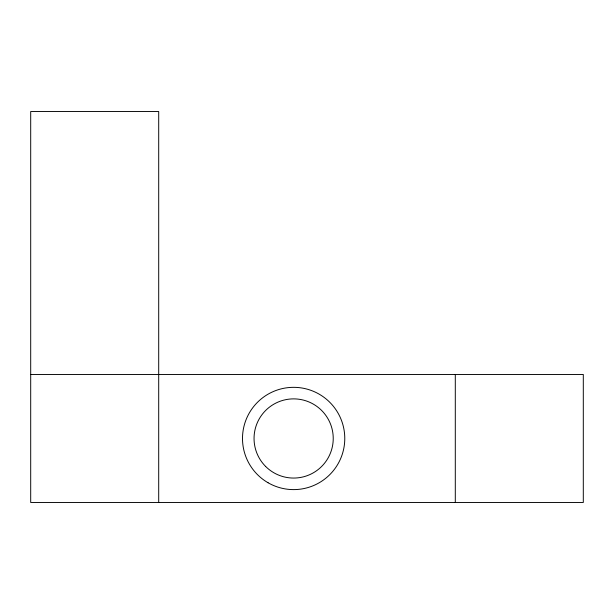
<?xml version="1.0" encoding="UTF-8"?>
<svg xmlns="http://www.w3.org/2000/svg" width="614" height="614" viewBox="0 0 614 614"><rect width="100%" height="100%" fill="white"/><g stroke="black" fill="none" stroke-linecap="round" stroke-linejoin="round"><path stroke-width="0.92" d="M30.7 374.463L583.3 374.463L583.3 502.475L30.7 502.475L30.7 111.525L158.704 111.525L158.704 502.475M455.296 374.463L455.296 502.475M268.072 482.757A51.139 51.139 0 0 0 344.776 438.473A51.139 51.139 0 0 0 268.072 394.18A51.139 51.139 0 0 0 268.072 482.757M265.647 466.463A39.588 39.588 0 0 0 331.882 448.719A39.588 39.588 0 0 0 283.392 400.228A39.588 39.588 0 0 0 265.647 466.463"/></g></svg>
